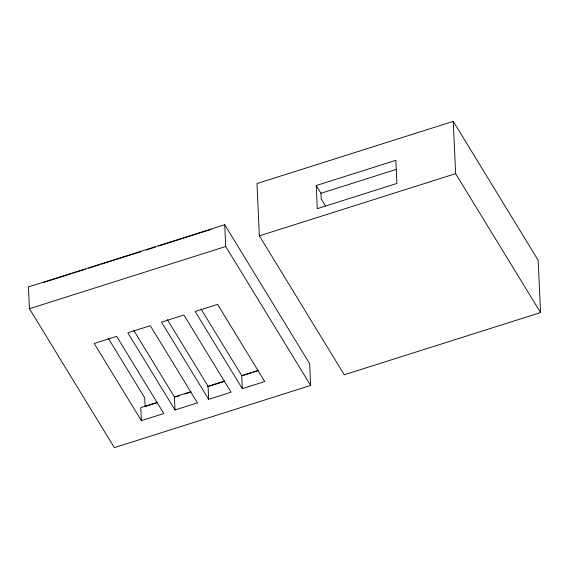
<?xml version="1.0" encoding="UTF-8"?>
<svg xmlns="http://www.w3.org/2000/svg" width="569" height="569" viewBox="0 0 569 569"><rect width="100%" height="100%" fill="white"/><g stroke="black" fill="none" stroke-linecap="round" stroke-linejoin="round"><path stroke-width="0.85" d="M453.258 121.368L256.982 183.559L259.357 235.858L344.273 374.772L540.55 312.58L538.174 260.282L453.258 121.368L455.634 173.666L540.55 312.58M316.236 185.558L395.868 160.323L396.92 183.438L317.289 208.667L316.236 185.558L320.952 193.275L321.208 198.944L325.454 205.886M320.952 193.275L396.351 169.384M224.727 224.727L28.45 286.925L29.439 308.718L114.355 447.632L310.631 385.441L309.643 363.641L224.727 224.727L225.715 246.526L310.631 385.441M43.991 282.366L70.99 273.81M72.683 273.276L85.336 269.265M88.714 268.198L99.682 264.72M101.374 264.187L141.034 251.619M146.098 250.019L155.38 247.074M158.758 246.007L211.078 229.428M29.439 308.718L225.715 246.526M259.357 235.858L455.634 173.666M157.393 402.304L140.778 407.568L141.375 420.647L163.808 413.542L116.631 336.364L94.198 343.477L141.375 420.647M175.017 409.986L127.84 332.808L150.273 325.703L197.45 402.88L175.017 409.986L174.427 396.906L191.042 391.643M208.667 399.324L161.489 322.146L183.922 315.041L231.099 392.219L208.667 399.324L208.076 386.244L224.691 380.981M242.316 388.663L195.139 311.485L217.571 304.379L264.749 381.557L242.316 388.663L241.718 375.583L258.333 370.319M156.93 402.831L145.102 406.579L144.704 397.845L108.188 338.114M175.522 396.934L179.747 395.597M184.818 393.99L190.736 392.112M207.635 386.756L223.688 381.664M242.28 375.775L251.576 372.83M253.262 372.29L257.487 370.952M201.021 309.003L241.718 375.583M167.371 319.664L208.076 386.244M133.722 330.326L174.427 396.906"/></g></svg>
